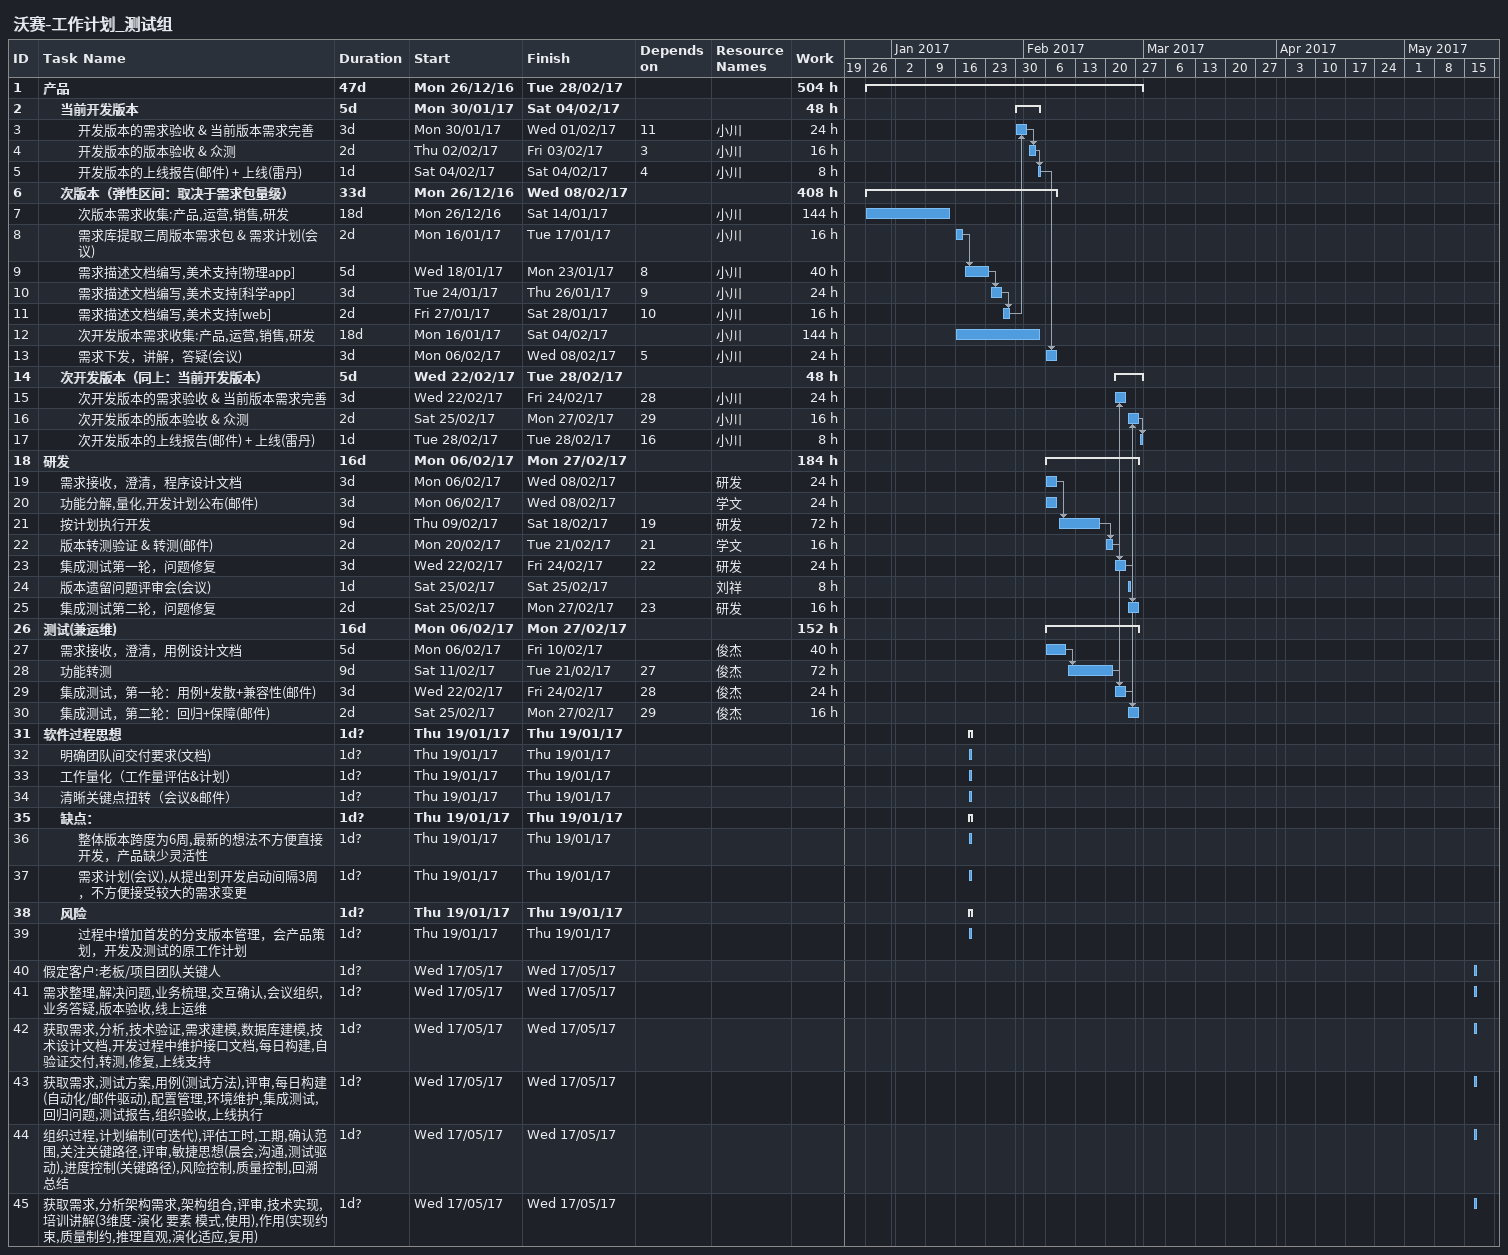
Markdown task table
沃赛-工作计划_测试组

| ID | Level | Task | Duration | Start | Finish | Predecessors | Resources | Work (h) |
|---|---|---|---|---|---|---|---|---|
| 1 | 1 | **产品** | 47d | 2016-12-26 | 2017-02-28 |  |  | 504 |
| 2 | 2 | **当前开发版本** | 5d | 2017-01-30 | 2017-02-04 |  |  | 48 |
| 3 | 3 | 开发版本的需求验收 & 当前版本需求完善 | 3d | 2017-01-30 | 2017-02-01 | 11 | 小川 | 24 |
| 4 | 3 | 开发版本的版本验收 & 众测 | 2d | 2017-02-02 | 2017-02-03 | 3 | 小川 | 16 |
| 5 | 3 | 开发版本的上线报告(邮件) + 上线(雷丹) | 1d | 2017-02-04 | 2017-02-04 | 4 | 小川 | 8 |
| 6 | 2 | **次版本（弹性区间：取决于需求包量级）** | 33d | 2016-12-26 | 2017-02-08 |  |  | 408 |
| 7 | 3 | 次版本需求收集:产品,运营,销售,研发 | 18d | 2016-12-26 | 2017-01-14 |  | 小川 | 144 |
| 8 | 3 | 需求库提取三周版本需求包 & 需求计划(会议) | 2d | 2017-01-16 | 2017-01-17 |  | 小川 | 16 |
| 9 | 3 | 需求描述文档编写,美术支持[物理app] | 5d | 2017-01-18 | 2017-01-23 | 8 | 小川 | 40 |
| 10 | 3 | 需求描述文档编写,美术支持[科学app] | 3d | 2017-01-24 | 2017-01-26 | 9 | 小川 | 24 |
| 11 | 3 | 需求描述文档编写,美术支持[web] | 2d | 2017-01-27 | 2017-01-28 | 10 | 小川 | 16 |
| 12 | 3 | 次开发版本需求收集:产品,运营,销售,研发 | 18d | 2017-01-16 | 2017-02-04 |  | 小川 | 144 |
| 13 | 3 | 需求下发，讲解，答疑(会议) | 3d | 2017-02-06 | 2017-02-08 | 5 | 小川 | 24 |
| 14 | 2 | **次开发版本（同上：当前开发版本）** | 5d | 2017-02-22 | 2017-02-28 |  |  | 48 |
| 15 | 3 | 次开发版本的需求验收 & 当前版本需求完善 | 3d | 2017-02-22 | 2017-02-24 | 28 | 小川 | 24 |
| 16 | 3 | 次开发版本的版本验收 & 众测 | 2d | 2017-02-25 | 2017-02-27 | 29 | 小川 | 16 |
| 17 | 3 | 次开发版本的上线报告(邮件) + 上线(雷丹) | 1d | 2017-02-28 | 2017-02-28 | 16 | 小川 | 8 |
| 18 | 1 | **研发** | 16d | 2017-02-06 | 2017-02-27 |  |  | 184 |
| 19 | 2 | 需求接收，澄清，程序设计文档 | 3d | 2017-02-06 | 2017-02-08 |  | 研发 | 24 |
| 20 | 2 | 功能分解,量化,开发计划公布(邮件) | 3d | 2017-02-06 | 2017-02-08 |  | 学文 | 24 |
| 21 | 2 | 按计划执行开发 | 9d | 2017-02-09 | 2017-02-18 | 19 | 研发 | 72 |
| 22 | 2 | 版本转测验证 & 转测(邮件) | 2d | 2017-02-20 | 2017-02-21 | 21 | 学文 | 16 |
| 23 | 2 | 集成测试第一轮，问题修复 | 3d | 2017-02-22 | 2017-02-24 | 22 | 研发 | 24 |
| 24 | 2 | 版本遗留问题评审会(会议) | 1d | 2017-02-25 | 2017-02-25 |  | 刘祥 | 8 |
| 25 | 2 | 集成测试第二轮，问题修复 | 2d | 2017-02-25 | 2017-02-27 | 23 | 研发 | 16 |
| 26 | 1 | **测试(兼运维)** | 16d | 2017-02-06 | 2017-02-27 |  |  | 152 |
| 27 | 2 | 需求接收，澄清，用例设计文档 | 5d | 2017-02-06 | 2017-02-10 |  | 俊杰 | 40 |
| 28 | 2 | 功能转测 | 9d | 2017-02-11 | 2017-02-21 | 27 | 俊杰 | 72 |
| 29 | 2 | 集成测试，第一轮：用例+发散+兼容性(邮件) | 3d | 2017-02-22 | 2017-02-24 | 28 | 俊杰 | 24 |
| 30 | 2 | 集成测试，第二轮：回归+保障(邮件) | 2d | 2017-02-25 | 2017-02-27 | 29 | 俊杰 | 16 |
| 31 | 1 | **软件过程思想** | 1d? | 2017-01-19 | 2017-01-19 |  |  |  |
| 32 | 2 | 明确团队间交付要求(文档) | 1d? | 2017-01-19 | 2017-01-19 |  |  |  |
| 33 | 2 | 工作量化（工作量评估&计划） | 1d? | 2017-01-19 | 2017-01-19 |  |  |  |
| 34 | 2 | 清晰关键点扭转（会议&邮件） | 1d? | 2017-01-19 | 2017-01-19 |  |  |  |
| 35 | 2 | **缺点：** | 1d? | 2017-01-19 | 2017-01-19 |  |  |  |
| 36 | 3 | 整体版本跨度为6周,最新的想法不方便直接开发，产品缺少灵活性 | 1d? | 2017-01-19 | 2017-01-19 |  |  |  |
| 37 | 3 | 需求计划(会议),从提出到开发启动间隔3周，不方便接受较大的需求变更 | 1d? | 2017-01-19 | 2017-01-19 |  |  |  |
| 38 | 2 | **风险** | 1d? | 2017-01-19 | 2017-01-19 |  |  |  |
| 39 | 3 | 过程中增加首发的分支版本管理，会产品策划，开发及测试的原工作计划 | 1d? | 2017-01-19 | 2017-01-19 |  |  |  |
| 40 | 1 | 假定客户:老板/项目团队关键人 | 1d? | 2017-05-17 | 2017-05-17 |  |  |  |
| 41 | 1 | 需求整理,解决问题,业务梳理,交互确认,会议组织,业务答疑,版本验收,线上运维 | 1d? | 2017-05-17 | 2017-05-17 |  |  |  |
| 42 | 1 | 获取需求,分析,技术验证,需求建模,数据库建模,技术设计文档,开发过程中维护接口文档,每日构建,自验证交付,转测,修复,上线支持 | 1d? | 2017-05-17 | 2017-05-17 |  |  |  |
| 43 | 1 | 获取需求,测试方案,用例(测试方法),评审,每日构建(自动化/邮件驱动),配置管理,环境维护,集成测试,回归问题,测试报告,组织验收,上线执行 | 1d? | 2017-05-17 | 2017-05-17 |  |  |  |
| 44 | 1 | 组织过程,计划编制(可迭代),评估工时,工期,确认范围,关注关键路径,评审,敏捷思想(晨会,沟通,测试驱动),进度控制(关键路径),风险控制,质量控制,回溯总结 | 1d? | 2017-05-17 | 2017-05-17 |  |  |  |
| 45 | 1 | 获取需求,分析架构需求,架构组合,评审,技术实现,培训讲解(3维度-演化 要素 模式,使用),作用(实现约束,质量制约,推理直观,演化适应,复用) | 1d? | 2017-05-17 | 2017-05-17 |  |  |  |
